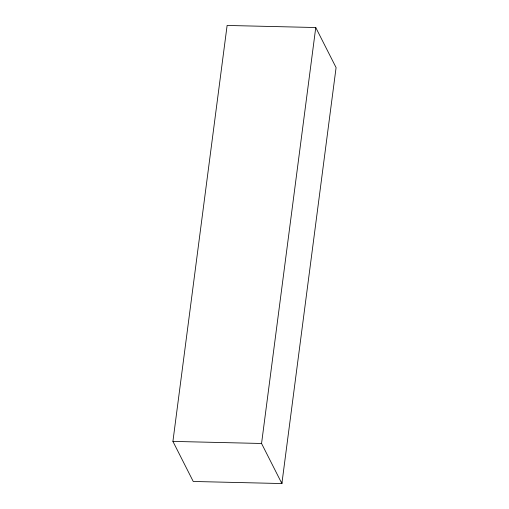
<?xml version="1.0" encoding="UTF-8"?>
<svg xmlns="http://www.w3.org/2000/svg" width="509" height="509" viewBox="0 0 509 509"><rect width="100%" height="100%" fill="white"/><g stroke="black" fill="none" stroke-linecap="round" stroke-linejoin="round"><path stroke-width="0.76" d="M172.914 441.398L227.116 25.45L315.758 27.531L336.086 67.602L281.884 483.55L193.242 481.469L172.914 441.398L261.556 443.479L281.884 483.55L281.757 481.966M261.556 443.479L315.758 27.531"/></g></svg>
